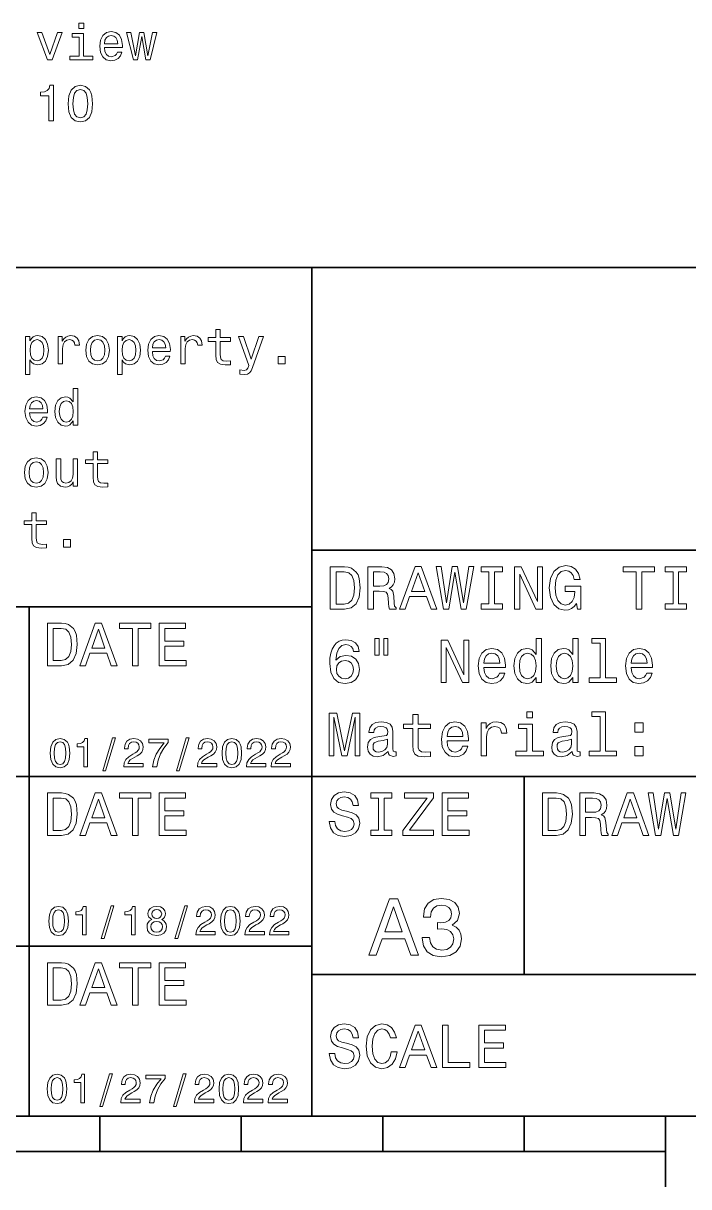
# Model space of a CAD drawing. Extents: x 0 to 420, y 0 to 297.
# Drawn here: x 264.6 to 311.6, y 5 to 87.3 of the extents above; entities that cross this region are included whole.
import ezdxf

# ---------------------------------------------------------------- set-up
doc = ezdxf.new("R2010")
doc.units = 0

msp = doc.modelspace()

# ---------------------------------------------------------------- linework, layer by layer
at = {"color": 7, "lineweight": 35}
for p, q in [((220, 70), (410, 70)), ((285, 10), (285, 70)), ((285, 50), (410, 50)), ((220, 46), (285, 46)), ((265, 10), (265, 46)), ((220, 34), (410, 34)), ((220, 22), (285, 22)), ((285, 20), (410, 20)), ((10, 10), (410, 10)), ((220, 10), (410, 10)), ((110, 7.5), (310, 7.5))]:
    msp.add_line(p, q, dxfattribs=at)
at = {"color": 7, "lineweight": 35, "ltscale": 0.35}
msp.add_line((300, 20), (300, 34), dxfattribs=at)
at = {"color": 7, "lineweight": 35, "ltscale": 0.0625}
for p, q in [((270, 10), (270, 7.5)), ((280, 10), (280, 7.5)), ((290, 10), (290, 7.5)), ((300, 10), (300, 7.5))]:
    msp.add_line(p, q, dxfattribs=at)
at = {"color": 7, "lineweight": 35, "ltscale": 0.125}
msp.add_line((310, 10), (310, 5), dxfattribs=at)
at = {"color": 7, "lineweight": 13}
for points in [[(268.861, 87.257), (268.526, 87.257), (268.526, 86.897), (268.861, 86.897)], [(266.293, 84.671), (266.628, 84.671), (267.334, 86.605), (267.006, 86.605), (266.462, 85.045), (265.907, 86.605), (265.576, 86.605)], [(268.85, 84.937), (268.85, 86.54), (268.036, 86.54), (268.036, 86.27), (268.533, 86.27), (268.533, 84.937), (267.885, 84.937), (267.885, 84.671), (269.506, 84.671), (269.506, 84.937)], [(270.327, 85.546), (271.595, 85.546), (271.599, 85.694), (271.541, 86.108), (271.383, 86.418), (271.131, 86.605), (270.796, 86.674), (270.468, 86.602), (270.216, 86.4), (270.054, 86.072), (269.996, 85.64), (270.05, 85.197), (270.212, 84.873), (270.461, 84.671), (270.785, 84.602), (271.066, 84.649), (271.296, 84.772), (271.466, 84.966), (271.563, 85.226), (271.25, 85.226), (271.185, 85.081), (271.091, 84.973), (270.824, 84.887), (270.619, 84.927), (270.464, 85.053), (270.363, 85.258), (270.327, 85.535)], [(270.327, 85.813), (270.367, 86.061), (270.464, 86.245), (270.612, 86.357), (270.806, 86.396), (270.997, 86.357), (271.145, 86.245), (271.235, 86.061), (271.268, 85.813)], [(272.676, 84.671), (272.964, 86.313), (273.252, 84.671), (273.555, 84.671), (274.031, 86.605), (273.724, 86.605), (273.404, 84.963), (273.119, 86.605), (272.806, 86.605), (272.521, 84.963), (272.201, 86.605), (271.898, 86.605), (272.373, 84.671)], [(266.394, 80.352), (266.721, 80.352), (266.721, 82.87), (266.476, 82.87), (266.412, 82.65), (266.282, 82.502), (266.084, 82.416), (265.81, 82.387), (265.81, 82.131), (266.394, 82.131)], [(267.759, 81.573), (267.813, 81.007), (267.982, 80.604), (268.252, 80.359), (268.627, 80.28), (268.998, 80.359), (269.268, 80.604), (269.434, 81.007), (269.492, 81.573), (269.434, 82.135), (269.366, 82.358), (269.268, 82.542), (268.998, 82.787), (268.627, 82.87), (268.252, 82.787), (267.982, 82.538), (267.813, 82.135)], [(268.105, 81.573), (268.134, 82.009), (268.224, 82.322), (268.386, 82.506), (268.627, 82.571), (268.865, 82.506), (269.027, 82.322), (269.117, 82.009), (269.146, 81.573), (269.117, 81.133), (269.027, 80.82), (268.865, 80.636), (268.627, 80.575), (268.386, 80.636), (268.224, 80.82), (268.134, 81.133)], [(265.065, 64.805), (265.065, 65.104), (264.748, 65.104), (264.748, 62.42), (265.065, 62.42), (265.065, 63.465), (265.177, 63.295), (265.303, 63.184), (265.62, 63.101), (265.922, 63.169), (266.16, 63.375), (266.315, 63.699), (266.372, 64.138), (266.315, 64.574), (266.16, 64.898), (265.922, 65.1), (265.62, 65.172), (265.447, 65.151), (265.299, 65.082), (265.173, 64.967)], [(267.053, 63.169), (267.37, 63.169), (267.37, 64.275), (267.403, 64.542), (267.5, 64.733), (267.659, 64.848), (267.871, 64.888), (268.03, 64.862), (268.148, 64.79), (268.22, 64.668), (268.246, 64.502), (268.566, 64.502), (268.523, 64.794), (268.404, 65.003), (268.206, 65.129), (267.936, 65.172), (267.752, 65.143), (267.594, 65.071), (267.453, 64.949), (267.341, 64.783), (267.341, 65.104), (267.053, 65.104)], [(269.009, 64.135), (269.067, 63.695), (269.233, 63.371), (269.496, 63.169), (269.849, 63.101), (270.198, 63.169), (270.461, 63.367), (270.627, 63.692), (270.688, 64.135), (270.627, 64.574), (270.461, 64.902), (270.198, 65.1), (269.849, 65.172), (269.496, 65.1), (269.233, 64.898), (269.067, 64.574)], [(271.571, 64.805), (271.571, 65.104), (271.254, 65.104), (271.254, 62.42), (271.571, 62.42), (271.571, 63.465), (271.682, 63.295), (271.808, 63.184), (272.125, 63.101), (272.428, 63.169), (272.666, 63.375), (272.821, 63.699), (272.878, 64.138), (272.821, 64.574), (272.666, 64.898), (272.428, 65.1), (272.125, 65.172), (271.952, 65.151), (271.805, 65.082), (271.679, 64.967)], [(273.718, 64.045), (274.986, 64.045), (274.989, 64.192), (274.932, 64.607), (274.773, 64.916), (274.521, 65.104), (274.186, 65.172), (273.858, 65.1), (273.606, 64.898), (273.444, 64.571), (273.386, 64.138), (273.44, 63.695), (273.602, 63.371), (273.851, 63.169), (274.175, 63.101), (274.456, 63.148), (274.687, 63.27), (274.856, 63.465), (274.953, 63.724), (274.64, 63.724), (274.575, 63.58), (274.481, 63.472), (274.215, 63.385), (274.009, 63.425), (273.854, 63.551), (273.754, 63.756), (273.718, 64.034)], [(275.728, 63.169), (276.045, 63.169), (276.045, 64.275), (276.077, 64.542), (276.174, 64.733), (276.333, 64.848), (276.545, 64.888), (276.704, 64.862), (276.823, 64.79), (276.895, 64.668), (276.92, 64.502), (277.241, 64.502), (277.197, 64.794), (277.079, 65.003), (276.88, 65.129), (276.61, 65.172), (276.427, 65.143), (276.268, 65.071), (276.128, 64.949), (276.016, 64.783), (276.016, 65.104), (275.728, 65.104)], [(278.202, 64.769), (278.202, 63.8), (278.224, 63.486), (278.325, 63.27), (278.527, 63.144), (278.869, 63.101), (279.244, 63.119), (279.244, 63.393), (278.97, 63.371), (278.721, 63.4), (278.588, 63.49), (278.53, 63.641), (278.519, 63.854), (278.519, 64.769), (279.244, 64.769), (279.244, 65.039), (278.519, 65.039), (278.519, 65.604), (278.202, 65.604), (278.202, 65.039), (277.655, 65.039), (277.655, 64.769)], [(281.246, 65.104), (280.692, 63.512), (280.148, 65.104), (279.802, 65.104), (280.537, 63.061), (280.472, 62.881), (280.371, 62.759), (280.202, 62.719), (279.91, 62.755), (279.91, 62.449), (280.216, 62.42), (280.436, 62.449), (280.591, 62.539), (280.702, 62.694), (280.8, 62.921), (281.585, 65.104)], [(265.566, 63.385), (265.353, 63.432), (265.198, 63.576), (265.101, 63.811), (265.068, 64.138), (265.101, 64.463), (265.198, 64.697), (265.353, 64.837), (265.566, 64.888), (265.76, 64.837), (265.915, 64.693), (266.012, 64.459), (266.048, 64.138), (266.012, 63.814), (265.915, 63.576), (265.76, 63.432)], [(269.334, 64.138), (269.366, 64.463), (269.467, 64.697), (269.629, 64.841), (269.849, 64.891), (270.065, 64.841), (270.227, 64.7), (270.328, 64.463), (270.364, 64.138), (270.328, 63.811), (270.227, 63.573), (270.065, 63.429), (269.849, 63.382), (269.629, 63.429), (269.467, 63.573), (269.366, 63.811)], [(272.071, 63.385), (271.859, 63.432), (271.704, 63.576), (271.607, 63.811), (271.574, 64.138), (271.607, 64.463), (271.704, 64.697), (271.859, 64.837), (272.071, 64.888), (272.266, 64.837), (272.421, 64.693), (272.518, 64.459), (272.554, 64.138), (272.518, 63.814), (272.421, 63.576), (272.266, 63.432)], [(273.718, 64.311), (273.757, 64.56), (273.854, 64.744), (274.002, 64.855), (274.197, 64.895), (274.388, 64.855), (274.535, 64.744), (274.625, 64.56), (274.658, 64.311)], [(282.612, 63.169), (283.109, 63.169), (283.109, 63.706), (282.612, 63.706)], [(268.123, 59.149), (268.123, 58.85), (268.44, 58.85), (268.44, 61.437), (268.127, 61.437), (268.127, 60.489), (267.885, 60.763), (267.738, 60.828), (267.568, 60.853), (267.262, 60.781), (267.025, 60.579), (266.87, 60.255), (266.816, 59.819), (266.87, 59.383), (267.025, 59.055), (267.262, 58.85), (267.568, 58.782), (267.738, 58.807), (267.889, 58.872)], [(265.043, 59.726), (266.311, 59.726), (266.315, 59.873), (266.257, 60.287), (266.099, 60.597), (265.847, 60.785), (265.512, 60.853), (265.184, 60.781), (264.932, 60.579), (264.769, 60.251), (264.712, 59.819), (264.766, 59.376), (264.928, 59.052), (265.177, 58.85), (265.501, 58.782), (265.782, 58.829), (266.012, 58.951), (266.182, 59.146), (266.279, 59.405), (265.965, 59.405), (265.901, 59.261), (265.807, 59.153), (265.54, 59.066), (265.335, 59.106), (265.18, 59.232), (265.079, 59.437), (265.043, 59.715)], [(265.043, 59.992), (265.083, 60.241), (265.18, 60.424), (265.328, 60.536), (265.522, 60.576), (265.713, 60.536), (265.861, 60.424), (265.951, 60.241), (265.983, 59.992)], [(267.622, 60.568), (267.831, 60.518), (267.99, 60.378), (268.084, 60.143), (268.12, 59.819), (268.084, 59.491), (267.99, 59.257), (267.831, 59.113), (267.622, 59.066), (267.424, 59.113), (267.273, 59.257), (267.172, 59.495), (267.14, 59.819), (267.172, 60.14), (267.273, 60.374), (267.424, 60.518)], [(269.528, 56.13), (269.528, 55.161), (269.55, 54.848), (269.651, 54.632), (269.852, 54.506), (270.195, 54.463), (270.569, 54.481), (270.569, 54.754), (270.295, 54.733), (270.047, 54.762), (269.914, 54.852), (269.856, 55.003), (269.845, 55.215), (269.845, 56.13), (270.569, 56.13), (270.569, 56.401), (269.845, 56.401), (269.845, 56.966), (269.528, 56.966), (269.528, 56.401), (268.981, 56.401), (268.981, 56.13)], [(264.672, 55.496), (264.73, 55.057), (264.896, 54.733), (265.159, 54.531), (265.512, 54.463), (265.861, 54.531), (266.124, 54.729), (266.29, 55.053), (266.351, 55.496), (266.29, 55.936), (266.124, 56.264), (265.861, 56.462), (265.512, 56.534), (265.159, 56.462), (264.896, 56.26), (264.73, 55.936)], [(264.996, 55.5), (265.029, 55.824), (265.13, 56.058), (265.292, 56.202), (265.512, 56.253), (265.728, 56.202), (265.89, 56.062), (265.991, 55.824), (266.027, 55.5), (265.991, 55.172), (265.89, 54.934), (265.728, 54.79), (265.512, 54.744), (265.292, 54.79), (265.13, 54.934), (265.029, 55.172)], [(268.426, 56.465), (268.109, 56.465), (268.109, 55.349), (268.073, 55.089), (267.968, 54.902), (267.806, 54.787), (267.594, 54.751), (267.424, 54.78), (267.316, 54.866), (267.255, 55.014), (267.241, 55.223), (267.241, 56.465), (266.924, 56.465), (266.924, 55.194), (266.934, 54.938), (267.003, 54.726), (267.212, 54.531), (267.547, 54.463), (267.727, 54.488), (267.882, 54.553), (268.015, 54.664), (268.123, 54.826), (268.123, 54.531), (268.426, 54.531)], [(265.191, 51.811), (265.191, 50.842), (265.213, 50.529), (265.313, 50.313), (265.515, 50.187), (265.857, 50.143), (266.232, 50.161), (266.232, 50.435), (265.958, 50.414), (265.71, 50.442), (265.576, 50.532), (265.519, 50.684), (265.508, 50.896), (265.508, 51.811), (266.232, 51.811), (266.232, 52.081), (265.508, 52.081), (265.508, 52.647), (265.191, 52.647), (265.191, 52.081), (264.643, 52.081), (264.643, 51.811)], [(267.432, 50.212), (267.929, 50.212), (267.929, 50.749), (267.432, 50.749)], [(287.297, 48.837), (286.298, 48.837), (286.298, 45.837), (287.297, 45.837), (287.768, 45.932), (288.118, 46.222), (288.334, 46.693), (288.412, 47.337), (288.343, 47.994), (288.256, 48.254), (288.135, 48.461), (287.785, 48.742), (287.556, 48.811)], [(288.939, 45.837), (289.341, 45.837), (289.341, 47.104), (289.752, 47.104), (290.055, 47.091), (290.245, 47.03), (290.349, 46.888), (290.392, 46.633), (290.414, 46.244), (290.439, 45.988), (290.491, 45.837), (290.945, 45.837), (290.945, 45.919), (290.846, 46.04), (290.811, 46.265), (290.781, 46.749), (290.707, 47.108), (290.608, 47.22), (290.452, 47.303), (290.625, 47.411), (290.746, 47.562), (290.824, 47.752), (290.85, 47.981), (290.79, 48.344), (290.617, 48.617), (290.331, 48.781), (289.942, 48.837), (288.939, 48.837)], [(291.192, 45.837), (291.589, 45.837), (291.905, 46.719), (293.102, 46.719), (293.418, 45.837), (293.824, 45.837), (292.726, 48.841), (292.285, 48.841)], [(294.291, 45.837), (294.671, 45.837), (295.104, 48.439), (295.549, 45.837), (295.912, 45.837), (296.439, 48.841), (296.094, 48.841), (295.722, 46.287), (295.294, 48.841), (294.918, 48.841), (294.499, 46.287), (294.127, 48.841), (293.772, 48.841)], [(297.512, 46.2), (296.958, 46.2), (296.958, 45.837), (298.463, 45.837), (298.463, 46.2), (297.909, 46.2), (297.909, 48.474), (298.463, 48.474), (298.463, 48.837), (296.958, 48.837), (296.958, 48.474), (297.512, 48.474)], [(299.327, 45.837), (299.686, 45.837), (299.686, 48.297), (300.836, 45.837), (301.298, 45.837), (301.298, 48.837), (300.935, 48.837), (300.935, 46.378), (299.798, 48.837), (299.327, 48.837)], [(303.706, 46.239), (303.78, 45.837), (303.996, 45.837), (303.996, 47.458), (302.902, 47.458), (302.902, 47.091), (303.576, 47.091), (303.576, 47.065), (303.525, 46.667), (303.386, 46.373), (303.174, 46.187), (302.911, 46.127), (302.617, 46.205), (302.388, 46.438), (302.241, 46.823), (302.189, 47.35), (302.236, 47.873), (302.383, 48.258), (302.617, 48.491), (302.932, 48.573), (303.148, 48.53), (303.326, 48.409), (303.455, 48.206), (303.529, 47.934), (303.957, 47.934), (303.844, 48.349), (303.633, 48.66), (303.334, 48.85), (302.958, 48.919), (302.465, 48.811), (302.094, 48.496), (301.856, 47.999), (301.774, 47.337), (301.856, 46.671), (302.094, 46.174), (302.444, 45.859), (302.885, 45.755), (303.131, 45.79), (303.352, 45.876), (303.542, 46.027)], [(307.921, 45.837), (308.318, 45.837), (308.318, 48.474), (309.226, 48.474), (309.226, 48.837), (307.009, 48.837), (307.009, 48.474), (307.921, 48.474)], [(310.523, 46.2), (309.97, 46.2), (309.97, 45.837), (311.474, 45.837), (311.474, 46.2), (310.921, 46.2), (310.921, 48.474), (311.474, 48.474), (311.474, 48.837), (309.97, 48.837), (309.97, 48.474), (310.523, 48.474)], [(287.267, 48.478), (287.595, 48.414), (287.82, 48.215), (287.954, 47.86), (287.997, 47.337), (287.95, 46.831), (287.816, 46.477), (287.586, 46.265), (287.267, 46.196), (286.7, 46.196), (286.7, 48.478)], [(289.83, 48.47), (290.094, 48.444), (290.28, 48.362), (290.396, 48.21), (290.435, 47.973), (290.392, 47.722), (290.275, 47.571), (290.076, 47.493), (289.804, 47.471), (289.341, 47.471), (289.341, 48.47)], [(292.043, 47.086), (292.506, 48.409), (292.968, 47.086)], [(267.297, 44.837), (266.298, 44.837), (266.298, 41.837), (267.297, 41.837), (267.768, 41.932), (268.118, 42.222), (268.334, 42.693), (268.412, 43.337), (268.343, 43.994), (268.256, 44.254), (268.135, 44.461), (267.785, 44.742), (267.556, 44.811)], [(267.267, 44.478), (267.595, 44.414), (267.82, 44.215), (267.954, 43.86), (267.997, 43.337), (267.95, 42.831), (267.816, 42.477), (267.586, 42.265), (267.267, 42.196), (266.7, 42.196), (266.7, 44.478)], [(268.589, 41.837), (268.987, 41.837), (269.303, 42.719), (270.5, 42.719), (270.816, 41.837), (271.222, 41.837), (270.124, 44.841), (269.683, 44.841)], [(272.307, 41.837), (272.705, 41.837), (272.705, 44.474), (273.612, 44.474), (273.612, 44.837), (271.395, 44.837), (271.395, 44.474), (272.307, 44.474)], [(274.2, 41.837), (276.102, 41.837), (276.102, 42.2), (274.598, 42.2), (274.598, 43.216), (275.938, 43.216), (275.938, 43.575), (274.598, 43.575), (274.598, 44.474), (276.068, 44.474), (276.068, 44.837), (274.2, 44.837)], [(269.441, 43.086), (269.903, 44.409), (270.366, 43.086)], [(288.339, 42.846), (288.256, 43.196), (288.066, 43.455), (287.772, 43.62), (287.392, 43.676), (287.137, 43.646), (286.916, 43.563), (286.722, 43.429), (286.558, 43.239), (286.428, 43.001), (286.333, 42.712), (286.272, 42.37), (286.255, 41.986), (286.324, 41.372), (286.536, 40.927), (286.878, 40.658), (287.344, 40.568), (287.764, 40.646), (288.084, 40.849), (288.291, 41.169), (288.365, 41.575), (288.291, 41.986), (288.092, 42.301), (287.785, 42.5), (287.405, 42.569), (286.994, 42.483), (286.687, 42.236), (286.752, 42.712), (286.891, 43.053), (287.102, 43.256), (287.396, 43.326), (287.612, 43.291), (287.777, 43.2), (287.885, 43.049), (287.941, 42.846)], [(289.445, 43.762), (289.445, 42.586), (289.739, 42.586), (289.739, 43.762)], [(290.072, 43.762), (290.072, 42.586), (290.362, 42.586), (290.362, 43.762)], [(294.122, 40.654), (294.481, 40.654), (294.481, 43.114), (295.631, 40.654), (296.094, 40.654), (296.094, 43.654), (295.731, 43.654), (295.731, 41.195), (294.594, 43.654), (294.122, 43.654)], [(300.844, 41.013), (300.844, 40.654), (301.225, 40.654), (301.225, 43.758), (300.849, 43.758), (300.849, 42.621), (300.559, 42.95), (300.382, 43.027), (300.179, 43.058), (299.811, 42.971), (299.526, 42.729), (299.34, 42.34), (299.275, 41.817), (299.34, 41.294), (299.526, 40.901), (299.811, 40.654), (300.179, 40.572), (300.382, 40.602), (300.563, 40.68)], [(303.447, 41.013), (303.447, 40.654), (303.827, 40.654), (303.827, 43.758), (303.451, 43.758), (303.451, 42.621), (303.161, 42.95), (302.984, 43.027), (302.781, 43.058), (302.414, 42.971), (302.128, 42.729), (301.942, 42.34), (301.878, 41.817), (301.942, 41.294), (302.128, 40.901), (302.414, 40.654), (302.781, 40.572), (302.984, 40.602), (303.166, 40.68)], [(305.379, 43.438), (305.379, 40.974), (304.597, 40.974), (304.597, 40.654), (306.537, 40.654), (306.537, 40.974), (305.759, 40.974), (305.759, 43.758), (304.782, 43.758), (304.782, 43.438)], [(297.148, 41.705), (298.67, 41.705), (298.674, 41.882), (298.605, 42.379), (298.415, 42.751), (298.112, 42.976), (297.71, 43.058), (297.317, 42.971), (297.014, 42.729), (296.82, 42.336), (296.751, 41.817), (296.816, 41.285), (297.01, 40.896), (297.308, 40.654), (297.697, 40.572), (298.035, 40.628), (298.311, 40.775), (298.514, 41.009), (298.631, 41.32), (298.255, 41.32), (298.177, 41.147), (298.065, 41.017), (297.745, 40.914), (297.499, 40.961), (297.313, 41.112), (297.192, 41.359), (297.148, 41.692)], [(307.558, 41.705), (309.079, 41.705), (309.084, 41.882), (309.014, 42.379), (308.824, 42.751), (308.522, 42.976), (308.12, 43.058), (307.726, 42.971), (307.424, 42.729), (307.229, 42.336), (307.16, 41.817), (307.225, 41.285), (307.419, 40.896), (307.718, 40.654), (308.107, 40.572), (308.444, 40.628), (308.72, 40.775), (308.924, 41.009), (309.04, 41.32), (308.664, 41.32), (308.586, 41.147), (308.474, 41.017), (308.154, 40.914), (307.908, 40.961), (307.722, 41.112), (307.601, 41.359), (307.558, 41.692)], [(287.945, 41.571), (287.898, 41.298), (287.777, 41.091), (287.582, 40.952), (287.34, 40.909), (287.085, 40.952), (286.891, 41.086), (286.765, 41.294), (286.726, 41.566), (286.769, 41.834), (286.891, 42.037), (287.089, 42.167), (287.357, 42.215), (287.591, 42.167), (287.777, 42.042), (287.898, 41.839)], [(297.148, 42.024), (297.196, 42.323), (297.313, 42.543), (297.49, 42.677), (297.723, 42.725), (297.952, 42.677), (298.13, 42.543), (298.238, 42.323), (298.277, 42.024)], [(300.244, 42.716), (300.494, 42.656), (300.684, 42.487), (300.797, 42.206), (300.84, 41.817), (300.797, 41.424), (300.684, 41.143), (300.494, 40.97), (300.244, 40.914), (300.006, 40.97), (299.824, 41.143), (299.703, 41.428), (299.664, 41.817), (299.703, 42.202), (299.824, 42.483), (300.006, 42.656)], [(302.846, 42.716), (303.097, 42.656), (303.287, 42.487), (303.399, 42.206), (303.442, 41.817), (303.399, 41.424), (303.287, 41.143), (303.097, 40.97), (302.846, 40.914), (302.608, 40.97), (302.427, 41.143), (302.305, 41.428), (302.267, 41.817), (302.305, 42.202), (302.427, 42.483), (302.608, 42.656)], [(307.558, 42.024), (307.605, 42.323), (307.722, 42.543), (307.899, 42.677), (308.133, 42.725), (308.362, 42.677), (308.539, 42.543), (308.647, 42.323), (308.686, 42.024)], [(286.22, 35.471), (286.553, 35.471), (286.553, 38.195), (287.115, 35.471), (287.487, 35.471), (288.045, 38.195), (288.045, 35.471), (288.382, 35.471), (288.382, 38.471), (287.854, 38.471), (287.301, 35.826), (286.752, 38.471), (286.22, 38.471)], [(290.388, 35.774), (290.388, 35.761), (290.409, 35.614), (290.474, 35.51), (290.746, 35.428), (290.958, 35.463), (290.958, 35.756), (290.867, 35.744), (290.746, 35.8), (290.725, 35.973), (290.725, 37.174), (290.673, 37.481), (290.522, 37.697), (290.258, 37.827), (289.886, 37.875), (289.523, 37.823), (289.255, 37.676), (289.086, 37.447), (289.03, 37.144), (289.03, 37.118), (289.372, 37.118), (289.402, 37.3), (289.497, 37.429), (289.653, 37.507), (289.873, 37.537), (290.085, 37.516), (290.236, 37.451), (290.327, 37.339), (290.357, 37.183), (290.34, 37.001), (290.271, 36.911), (290.098, 36.867), (289.774, 36.833), (289.402, 36.755), (289.138, 36.617), (288.983, 36.401), (288.935, 36.081), (288.978, 35.795), (289.112, 35.584), (289.329, 35.45), (289.627, 35.402), (290.029, 35.493)], [(292.121, 37.39), (292.121, 36.228), (292.147, 35.852), (292.268, 35.592), (292.51, 35.441), (292.921, 35.389), (293.37, 35.411), (293.37, 35.739), (293.042, 35.713), (292.744, 35.748), (292.584, 35.856), (292.514, 36.037), (292.501, 36.293), (292.501, 37.39), (293.37, 37.39), (293.37, 37.715), (292.501, 37.715), (292.501, 38.393), (292.121, 38.393), (292.121, 37.715), (291.464, 37.715), (291.464, 37.39)], [(294.546, 36.522), (296.068, 36.522), (296.072, 36.699), (296.003, 37.196), (295.813, 37.568), (295.51, 37.793), (295.108, 37.875), (294.715, 37.788), (294.412, 37.546), (294.218, 37.153), (294.148, 36.634), (294.213, 36.102), (294.408, 35.713), (294.706, 35.471), (295.095, 35.389), (295.432, 35.445), (295.709, 35.592), (295.912, 35.826), (296.029, 36.137), (295.653, 36.137), (295.575, 35.964), (295.463, 35.834), (295.143, 35.731), (294.896, 35.778), (294.71, 35.929), (294.589, 36.176), (294.546, 36.509)], [(296.958, 35.471), (297.339, 35.471), (297.339, 36.798), (297.378, 37.118), (297.494, 37.347), (297.684, 37.486), (297.939, 37.533), (298.13, 37.503), (298.272, 37.416), (298.359, 37.269), (298.389, 37.071), (298.774, 37.071), (298.722, 37.421), (298.579, 37.671), (298.341, 37.823), (298.017, 37.875), (297.797, 37.84), (297.607, 37.754), (297.438, 37.607), (297.304, 37.408), (297.304, 37.793), (296.958, 37.793)], [(300.594, 38.575), (300.192, 38.575), (300.192, 38.143), (300.594, 38.143)], [(303.399, 35.774), (303.399, 35.761), (303.421, 35.614), (303.486, 35.51), (303.758, 35.428), (303.97, 35.463), (303.97, 35.756), (303.879, 35.744), (303.758, 35.8), (303.736, 35.973), (303.736, 37.174), (303.684, 37.481), (303.533, 37.697), (303.269, 37.827), (302.898, 37.875), (302.535, 37.823), (302.267, 37.676), (302.098, 37.447), (302.042, 37.144), (302.042, 37.118), (302.383, 37.118), (302.414, 37.3), (302.509, 37.429), (302.664, 37.507), (302.885, 37.537), (303.097, 37.516), (303.248, 37.451), (303.339, 37.339), (303.369, 37.183), (303.352, 37.001), (303.282, 36.911), (303.109, 36.867), (302.785, 36.833), (302.414, 36.755), (302.15, 36.617), (301.994, 36.401), (301.947, 36.081), (301.99, 35.795), (302.124, 35.584), (302.34, 35.45), (302.638, 35.402), (303.04, 35.493)], [(305.379, 38.255), (305.379, 35.791), (304.597, 35.791), (304.597, 35.471), (306.537, 35.471), (306.537, 35.791), (305.759, 35.791), (305.759, 38.575), (304.782, 38.575), (304.782, 38.255)], [(294.546, 36.841), (294.594, 37.14), (294.71, 37.36), (294.888, 37.494), (295.121, 37.542), (295.35, 37.494), (295.527, 37.36), (295.635, 37.14), (295.674, 36.841)], [(300.581, 35.791), (300.581, 37.715), (299.604, 37.715), (299.604, 37.39), (300.2, 37.39), (300.2, 35.791), (299.422, 35.791), (299.422, 35.471), (301.367, 35.471), (301.367, 35.791)], [(307.821, 37.148), (308.418, 37.148), (308.418, 37.793), (307.821, 37.793)], [(266.499, 35.657), (266.542, 35.205), (266.677, 34.882), (266.893, 34.686), (267.193, 34.622), (267.49, 34.686), (267.706, 34.882), (267.839, 35.205), (267.885, 35.657), (267.839, 36.107), (267.784, 36.285), (267.706, 36.432), (267.49, 36.628), (267.193, 36.695), (266.893, 36.628), (266.677, 36.429), (266.542, 36.107)], [(266.775, 35.657), (266.798, 36.006), (266.87, 36.256), (267, 36.403), (267.193, 36.455), (267.383, 36.403), (267.513, 36.256), (267.585, 36.006), (267.608, 35.657), (267.585, 35.305), (267.513, 35.055), (267.383, 34.908), (267.193, 34.859), (267, 34.908), (266.87, 35.055), (266.798, 35.305)], [(268.876, 34.68), (269.138, 34.68), (269.138, 36.695), (268.942, 36.695), (268.891, 36.519), (268.787, 36.401), (268.628, 36.331), (268.409, 36.308), (268.409, 36.104), (268.876, 36.104)], [(270.213, 34.412), (270.412, 34.412), (271.11, 36.735), (270.908, 36.735)], [(271.695, 34.68), (273.069, 34.68), (273.069, 34.928), (271.983, 34.928), (272.043, 35.063), (272.147, 35.176), (272.467, 35.38), (272.637, 35.467), (272.827, 35.591), (272.963, 35.735), (273.04, 35.905), (273.069, 36.098), (273.02, 36.34), (272.885, 36.53), (272.677, 36.651), (272.409, 36.695), (272.133, 36.646), (271.922, 36.51), (271.787, 36.294), (271.741, 36.009), (271.741, 35.968), (272.003, 35.968), (272.003, 35.991), (272.029, 36.187), (272.107, 36.331), (272.231, 36.424), (272.395, 36.455), (272.562, 36.427), (272.686, 36.354), (272.767, 36.242), (272.795, 36.101), (272.775, 35.968), (272.72, 35.856), (272.628, 35.758), (272.501, 35.671), (272.331, 35.579), (272.049, 35.401), (271.85, 35.21), (271.732, 34.98), (271.695, 34.689)], [(273.732, 34.68), (274.023, 34.68), (274.118, 35.156), (274.285, 35.599), (274.522, 36.012), (274.83, 36.398), (274.83, 36.637), (273.458, 36.637), (273.458, 36.375), (274.553, 36.375), (274.236, 35.986), (273.997, 35.579), (273.83, 35.147)], [(275.418, 34.412), (275.617, 34.412), (276.314, 36.735), (276.112, 36.735)], [(276.899, 34.68), (278.274, 34.68), (278.274, 34.928), (277.187, 34.928), (277.248, 35.063), (277.352, 35.176), (277.671, 35.38), (277.841, 35.467), (278.032, 35.591), (278.167, 35.735), (278.245, 35.905), (278.274, 36.098), (278.225, 36.34), (278.089, 36.53), (277.882, 36.651), (277.614, 36.695), (277.337, 36.646), (277.127, 36.51), (276.991, 36.294), (276.945, 36.009), (276.945, 35.968), (277.207, 35.968), (277.207, 35.991), (277.233, 36.187), (277.311, 36.331), (277.435, 36.424), (277.599, 36.455), (277.767, 36.427), (277.891, 36.354), (277.971, 36.242), (278, 36.101), (277.98, 35.968), (277.925, 35.856), (277.833, 35.758), (277.706, 35.671), (277.536, 35.579), (277.254, 35.401), (277.055, 35.21), (276.937, 34.98), (276.899, 34.689)], [(278.643, 35.657), (278.686, 35.205), (278.821, 34.882), (279.037, 34.686), (279.337, 34.622), (279.634, 34.686), (279.85, 34.882), (279.983, 35.205), (280.029, 35.657), (279.983, 36.107), (279.928, 36.285), (279.85, 36.432), (279.634, 36.628), (279.337, 36.695), (279.037, 36.628), (278.821, 36.429), (278.686, 36.107)], [(278.919, 35.657), (278.942, 36.006), (279.014, 36.256), (279.144, 36.403), (279.337, 36.455), (279.527, 36.403), (279.657, 36.256), (279.729, 36.006), (279.752, 35.657), (279.729, 35.305), (279.657, 35.055), (279.527, 34.908), (279.337, 34.859), (279.144, 34.908), (279.014, 35.055), (278.942, 35.305)], [(280.369, 34.68), (281.744, 34.68), (281.744, 34.928), (280.657, 34.928), (280.718, 35.063), (280.821, 35.176), (281.141, 35.38), (281.311, 35.467), (281.501, 35.591), (281.637, 35.735), (281.715, 35.905), (281.744, 36.098), (281.695, 36.34), (281.559, 36.53), (281.352, 36.651), (281.084, 36.695), (280.807, 36.646), (280.597, 36.51), (280.461, 36.294), (280.415, 36.009), (280.415, 35.968), (280.677, 35.968), (280.677, 35.991), (280.703, 36.187), (280.781, 36.331), (280.905, 36.424), (281.069, 36.455), (281.236, 36.427), (281.36, 36.354), (281.441, 36.242), (281.47, 36.101), (281.45, 35.968), (281.395, 35.856), (281.303, 35.758), (281.176, 35.671), (281.006, 35.579), (280.723, 35.401), (280.525, 35.21), (280.406, 34.98), (280.369, 34.689)], [(282.104, 34.68), (283.478, 34.68), (283.478, 34.928), (282.392, 34.928), (282.452, 35.063), (282.556, 35.176), (282.876, 35.38), (283.046, 35.467), (283.236, 35.591), (283.372, 35.735), (283.45, 35.905), (283.478, 36.098), (283.429, 36.34), (283.294, 36.53), (283.086, 36.651), (282.818, 36.695), (282.542, 36.646), (282.331, 36.51), (282.196, 36.294), (282.15, 36.009), (282.15, 35.968), (282.412, 35.968), (282.412, 35.991), (282.438, 36.187), (282.516, 36.331), (282.64, 36.424), (282.804, 36.455), (282.971, 36.427), (283.095, 36.354), (283.176, 36.242), (283.205, 36.101), (283.184, 35.968), (283.13, 35.856), (283.037, 35.758), (282.911, 35.671), (282.741, 35.579), (282.458, 35.401), (282.259, 35.21), (282.141, 34.98), (282.104, 34.689)], [(290.344, 36.284), (290.293, 36.059), (290.154, 35.886), (289.947, 35.774), (289.692, 35.735), (289.527, 35.756), (289.411, 35.826), (289.337, 35.947), (289.316, 36.115), (289.333, 36.267), (289.402, 36.375), (289.679, 36.496), (290.029, 36.548), (290.344, 36.651)], [(303.356, 36.284), (303.304, 36.059), (303.166, 35.886), (302.958, 35.774), (302.703, 35.735), (302.539, 35.756), (302.422, 35.826), (302.349, 35.947), (302.327, 36.115), (302.344, 36.267), (302.414, 36.375), (302.69, 36.496), (303.04, 36.548), (303.356, 36.651)], [(307.821, 35.471), (308.418, 35.471), (308.418, 36.115), (307.821, 36.115)], [(286.618, 30.827), (286.225, 30.827), (286.311, 30.369), (286.527, 30.032), (286.86, 29.829), (287.31, 29.755), (287.755, 29.824), (288.088, 30.014), (288.3, 30.313), (288.378, 30.706), (288.313, 31.061), (288.131, 31.29), (287.837, 31.441), (287.444, 31.553), (287.107, 31.635), (286.886, 31.731), (286.761, 31.869), (286.722, 32.085), (286.761, 32.28), (286.873, 32.427), (287.046, 32.526), (287.284, 32.561), (287.526, 32.517), (287.716, 32.401), (287.841, 32.206), (287.902, 31.942), (288.295, 31.942), (288.295, 31.951), (288.226, 32.357), (288.023, 32.66), (287.703, 32.85), (287.271, 32.915), (286.882, 32.85), (286.579, 32.669), (286.385, 32.388), (286.316, 32.024), (286.372, 31.7), (286.536, 31.48), (286.795, 31.333), (287.15, 31.22), (287.5, 31.121), (287.764, 31.026), (287.924, 30.888), (287.98, 30.663), (287.928, 30.434), (287.794, 30.261), (287.591, 30.153), (287.327, 30.118), (287.033, 30.166), (286.808, 30.304), (286.666, 30.529)], [(267.297, 32.837), (266.298, 32.837), (266.298, 29.837), (267.297, 29.837), (267.768, 29.932), (268.118, 30.222), (268.334, 30.693), (268.412, 31.337), (268.343, 31.994), (268.256, 32.254), (268.135, 32.461), (267.785, 32.742), (267.556, 32.811)], [(267.267, 32.478), (267.595, 32.414), (267.82, 32.215), (267.954, 31.86), (267.997, 31.337), (267.95, 30.831), (267.816, 30.477), (267.586, 30.265), (267.267, 30.196), (266.7, 30.196), (266.7, 32.478)], [(268.589, 29.837), (268.987, 29.837), (269.303, 30.719), (270.5, 30.719), (270.816, 29.837), (271.222, 29.837), (270.124, 32.841), (269.683, 32.841)], [(269.441, 31.086), (269.903, 32.409), (270.366, 31.086)], [(272.307, 29.837), (272.705, 29.837), (272.705, 32.474), (273.612, 32.474), (273.612, 32.837), (271.395, 32.837), (271.395, 32.474), (272.307, 32.474)], [(274.2, 29.837), (276.102, 29.837), (276.102, 30.2), (274.598, 30.2), (274.598, 31.216), (275.938, 31.216), (275.938, 31.575), (274.598, 31.575), (274.598, 32.474), (276.068, 32.474), (276.068, 32.837), (274.2, 32.837)], [(289.705, 30.2), (289.151, 30.2), (289.151, 29.837), (290.656, 29.837), (290.656, 30.2), (290.102, 30.2), (290.102, 32.474), (290.656, 32.474), (290.656, 32.837), (289.151, 32.837), (289.151, 32.474), (289.705, 32.474)], [(291.429, 29.837), (293.582, 29.837), (293.582, 30.2), (291.905, 30.2), (293.582, 32.496), (293.582, 32.837), (291.546, 32.837), (291.546, 32.474), (293.133, 32.474), (291.429, 30.183)], [(294.2, 29.837), (296.102, 29.837), (296.102, 30.2), (294.598, 30.2), (294.598, 31.216), (295.938, 31.216), (295.938, 31.575), (294.598, 31.575), (294.598, 32.474), (296.068, 32.474), (296.068, 32.837), (294.2, 32.837)], [(302.297, 32.837), (301.298, 32.837), (301.298, 29.837), (302.297, 29.837), (302.768, 29.932), (303.118, 30.222), (303.334, 30.693), (303.412, 31.337), (303.343, 31.994), (303.256, 32.254), (303.135, 32.461), (302.785, 32.742), (302.556, 32.811)], [(302.267, 32.478), (302.595, 32.414), (302.82, 32.215), (302.954, 31.86), (302.997, 31.337), (302.95, 30.831), (302.816, 30.477), (302.586, 30.265), (302.267, 30.196), (301.7, 30.196), (301.7, 32.478)], [(303.939, 29.837), (304.341, 29.837), (304.341, 31.104), (304.752, 31.104), (305.055, 31.091), (305.245, 31.03), (305.349, 30.888), (305.392, 30.633), (305.414, 30.244), (305.439, 29.988), (305.491, 29.837), (305.945, 29.837), (305.945, 29.919), (305.846, 30.04), (305.811, 30.265), (305.781, 30.749), (305.707, 31.108), (305.608, 31.22), (305.452, 31.303), (305.625, 31.411), (305.746, 31.562), (305.824, 31.752), (305.85, 31.981), (305.79, 32.344), (305.617, 32.617), (305.331, 32.781), (304.942, 32.837), (303.939, 32.837)], [(304.83, 32.47), (305.094, 32.444), (305.28, 32.362), (305.396, 32.21), (305.435, 31.973), (305.392, 31.722), (305.275, 31.571), (305.076, 31.493), (304.804, 31.471), (304.341, 31.471), (304.341, 32.47)], [(306.192, 29.837), (306.589, 29.837), (306.905, 30.719), (308.102, 30.719), (308.418, 29.837), (308.824, 29.837), (307.726, 32.841), (307.285, 32.841)], [(307.043, 31.086), (307.506, 32.409), (307.968, 31.086)], [(309.291, 29.837), (309.671, 29.837), (310.104, 32.439), (310.549, 29.837), (310.912, 29.837), (311.439, 32.841), (311.094, 32.841), (310.722, 30.287), (310.294, 32.841), (309.918, 32.841), (309.499, 30.287), (309.127, 32.841), (308.772, 32.841)], [(266.392, 23.785), (266.436, 23.333), (266.571, 23.01), (266.787, 22.814), (267.087, 22.751), (267.384, 22.814), (267.6, 23.01), (267.733, 23.333), (267.779, 23.785), (267.733, 24.235), (267.678, 24.414), (267.6, 24.561), (267.384, 24.757), (267.087, 24.823), (266.787, 24.757), (266.571, 24.558), (266.436, 24.235)], [(268.77, 22.809), (269.032, 22.809), (269.032, 24.823), (268.836, 24.823), (268.784, 24.647), (268.681, 24.529), (268.522, 24.46), (268.303, 24.437), (268.303, 24.232), (268.77, 24.232)], [(270.107, 22.541), (270.306, 22.541), (271.003, 24.863), (270.802, 24.863)], [(272.24, 22.809), (272.502, 22.809), (272.502, 24.823), (272.306, 24.823), (272.254, 24.647), (272.15, 24.529), (271.992, 24.46), (271.773, 24.437), (271.773, 24.232), (272.24, 24.232)], [(273.669, 23.886), (273.522, 23.806), (273.421, 23.693), (273.358, 23.552), (273.338, 23.382), (273.384, 23.126), (273.516, 22.927), (273.733, 22.8), (274.026, 22.751), (274.318, 22.8), (274.534, 22.927), (274.666, 23.126), (274.715, 23.382), (274.692, 23.552), (274.632, 23.693), (274.528, 23.806), (274.384, 23.886), (274.499, 23.956), (274.58, 24.051), (274.629, 24.166), (274.646, 24.307), (274.6, 24.512), (274.479, 24.676), (274.283, 24.783), (274.026, 24.823), (273.767, 24.783), (273.571, 24.676), (273.447, 24.512), (273.404, 24.307), (273.418, 24.166), (273.467, 24.051)], [(275.312, 22.541), (275.511, 22.541), (276.208, 24.863), (276.006, 24.863)], [(276.793, 22.809), (278.168, 22.809), (278.168, 23.056), (277.081, 23.056), (277.142, 23.192), (277.246, 23.304), (277.565, 23.509), (277.735, 23.595), (277.926, 23.719), (278.061, 23.863), (278.139, 24.033), (278.168, 24.226), (278.119, 24.468), (277.983, 24.659), (277.776, 24.78), (277.508, 24.823), (277.231, 24.774), (277.021, 24.639), (276.885, 24.422), (276.839, 24.137), (276.839, 24.097), (277.101, 24.097), (277.101, 24.12), (277.127, 24.316), (277.205, 24.46), (277.329, 24.552), (277.493, 24.584), (277.66, 24.555), (277.784, 24.483), (277.865, 24.371), (277.894, 24.229), (277.874, 24.097), (277.819, 23.984), (277.727, 23.886), (277.6, 23.8), (277.43, 23.708), (277.148, 23.529), (276.949, 23.339), (276.831, 23.108), (276.793, 22.817)], [(278.537, 23.785), (278.58, 23.333), (278.715, 23.01), (278.931, 22.814), (279.231, 22.751), (279.528, 22.814), (279.744, 23.01), (279.877, 23.333), (279.923, 23.785), (279.877, 24.235), (279.822, 24.414), (279.744, 24.561), (279.528, 24.757), (279.231, 24.823), (278.931, 24.757), (278.715, 24.558), (278.58, 24.235)], [(280.263, 22.809), (281.637, 22.809), (281.637, 23.056), (280.551, 23.056), (280.612, 23.192), (280.715, 23.304), (281.035, 23.509), (281.205, 23.595), (281.395, 23.719), (281.531, 23.863), (281.609, 24.033), (281.637, 24.226), (281.588, 24.468), (281.453, 24.659), (281.246, 24.78), (280.978, 24.823), (280.701, 24.774), (280.49, 24.639), (280.355, 24.422), (280.309, 24.137), (280.309, 24.097), (280.571, 24.097), (280.571, 24.12), (280.597, 24.316), (280.675, 24.46), (280.799, 24.552), (280.963, 24.584), (281.13, 24.555), (281.254, 24.483), (281.335, 24.371), (281.364, 24.229), (281.344, 24.097), (281.289, 23.984), (281.197, 23.886), (281.07, 23.8), (280.9, 23.708), (280.617, 23.529), (280.418, 23.339), (280.3, 23.108), (280.263, 22.817)], [(281.998, 22.809), (283.372, 22.809), (283.372, 23.056), (282.286, 23.056), (282.346, 23.192), (282.45, 23.304), (282.77, 23.509), (282.94, 23.595), (283.13, 23.719), (283.266, 23.863), (283.344, 24.033), (283.372, 24.226), (283.323, 24.468), (283.188, 24.659), (282.98, 24.78), (282.712, 24.823), (282.436, 24.774), (282.225, 24.639), (282.09, 24.422), (282.044, 24.137), (282.044, 24.097), (282.306, 24.097), (282.306, 24.12), (282.332, 24.316), (282.41, 24.46), (282.534, 24.552), (282.698, 24.584), (282.865, 24.555), (282.989, 24.483), (283.07, 24.371), (283.099, 24.229), (283.078, 24.097), (283.024, 23.984), (282.931, 23.886), (282.805, 23.8), (282.635, 23.708), (282.352, 23.529), (282.153, 23.339), (282.035, 23.108), (281.998, 22.817)], [(289.013, 21.36), (289.543, 21.36), (289.964, 22.536), (291.561, 22.536), (291.981, 21.36), (292.523, 21.36), (291.059, 25.366), (290.471, 25.366)], [(290.148, 23.026), (290.765, 24.79), (291.382, 23.026)], [(292.782, 22.617), (292.782, 22.576), (292.875, 22.023), (293.146, 21.608), (293.572, 21.343), (294.137, 21.245), (294.736, 21.343), (295.186, 21.597), (295.474, 22), (295.578, 22.519), (295.532, 22.859), (295.405, 23.135), (295.197, 23.349), (294.921, 23.504), (295.295, 23.816), (295.428, 24.311), (295.342, 24.761), (295.094, 25.101), (294.69, 25.314), (294.137, 25.389), (293.618, 25.297), (293.22, 25.043), (292.961, 24.64), (292.875, 24.104), (292.875, 24.063), (293.388, 24.063), (293.434, 24.432), (293.584, 24.697), (293.826, 24.859), (294.166, 24.916), (294.465, 24.87), (294.684, 24.749), (294.817, 24.553), (294.869, 24.288), (294.817, 24.006), (294.679, 23.816), (294.437, 23.7), (294.108, 23.666), (293.883, 23.671), (293.883, 23.216), (294.166, 23.228), (294.529, 23.176), (294.8, 23.037), (294.961, 22.813), (295.019, 22.519), (294.955, 22.184), (294.788, 21.937), (294.523, 21.781), (294.171, 21.729), (293.808, 21.787), (293.543, 21.96), (293.376, 22.236), (293.313, 22.617)], [(266.669, 23.785), (266.692, 24.134), (266.764, 24.385), (266.894, 24.532), (267.087, 24.584), (267.277, 24.532), (267.407, 24.385), (267.479, 24.134), (267.502, 23.785), (267.479, 23.434), (267.407, 23.183), (267.277, 23.036), (267.087, 22.987), (266.894, 23.036), (266.764, 23.183), (266.692, 23.434)], [(273.678, 24.284), (273.701, 24.411), (273.77, 24.509), (273.88, 24.569), (274.026, 24.592), (274.171, 24.569), (274.28, 24.509), (274.349, 24.411), (274.375, 24.284), (274.349, 24.154), (274.28, 24.053), (274.171, 23.987), (274.026, 23.967), (273.88, 23.99), (273.77, 24.053), (273.701, 24.154)], [(278.813, 23.785), (278.836, 24.134), (278.908, 24.385), (279.038, 24.532), (279.231, 24.584), (279.421, 24.532), (279.551, 24.385), (279.623, 24.134), (279.646, 23.785), (279.623, 23.434), (279.551, 23.183), (279.421, 23.036), (279.231, 22.987), (279.038, 23.036), (278.908, 23.183), (278.836, 23.434)], [(273.614, 23.388), (273.64, 23.541), (273.724, 23.656), (273.854, 23.731), (274.026, 23.757), (274.197, 23.731), (274.326, 23.656), (274.41, 23.541), (274.439, 23.388), (274.41, 23.224), (274.326, 23.1), (274.197, 23.019), (274.026, 22.993), (273.854, 23.019), (273.724, 23.1), (273.64, 23.224)], [(267.297, 20.837), (266.298, 20.837), (266.298, 17.837), (267.297, 17.837), (267.768, 17.932), (268.118, 18.222), (268.334, 18.693), (268.412, 19.337), (268.343, 19.994), (268.256, 20.254), (268.135, 20.461), (267.785, 20.742), (267.556, 20.811)], [(268.589, 17.837), (268.987, 17.837), (269.303, 18.719), (270.5, 18.719), (270.816, 17.837), (271.222, 17.837), (270.124, 20.841), (269.683, 20.841)], [(272.307, 17.837), (272.705, 17.837), (272.705, 20.474), (273.612, 20.474), (273.612, 20.837), (271.395, 20.837), (271.395, 20.474), (272.307, 20.474)], [(274.2, 17.837), (276.102, 17.837), (276.102, 18.2), (274.598, 18.2), (274.598, 19.216), (275.938, 19.216), (275.938, 19.575), (274.598, 19.575), (274.598, 20.474), (276.068, 20.474), (276.068, 20.837), (274.2, 20.837)], [(267.267, 20.478), (267.595, 20.414), (267.82, 20.215), (267.954, 19.86), (267.997, 19.337), (267.95, 18.831), (267.816, 18.477), (267.586, 18.265), (267.267, 18.196), (266.7, 18.196), (266.7, 20.478)], [(269.441, 19.086), (269.903, 20.409), (270.366, 19.086)], [(286.618, 14.419), (286.225, 14.419), (286.311, 13.96), (286.527, 13.623), (286.86, 13.42), (287.31, 13.347), (287.755, 13.416), (288.088, 13.606), (288.3, 13.904), (288.378, 14.298), (288.313, 14.652), (288.131, 14.881), (287.837, 15.032), (287.444, 15.145), (287.107, 15.227), (286.886, 15.322), (286.761, 15.46), (286.722, 15.677), (286.761, 15.871), (286.873, 16.018), (287.046, 16.117), (287.284, 16.152), (287.526, 16.109), (287.716, 15.992), (287.841, 15.798), (287.902, 15.534), (288.295, 15.534), (288.295, 15.543), (288.226, 15.949), (288.023, 16.251), (287.703, 16.442), (287.271, 16.506), (286.882, 16.442), (286.579, 16.26), (286.385, 15.979), (286.316, 15.616), (286.372, 15.292), (286.536, 15.071), (286.795, 14.924), (287.15, 14.812), (287.5, 14.713), (287.764, 14.617), (287.924, 14.479), (287.98, 14.254), (287.928, 14.025), (287.794, 13.852), (287.591, 13.744), (287.327, 13.71), (287.033, 13.757), (286.808, 13.896), (286.666, 14.12)], [(290.604, 14.544), (290.517, 14.181), (290.375, 13.921), (290.176, 13.762), (289.942, 13.71), (289.661, 13.787), (289.441, 14.021), (289.294, 14.401), (289.246, 14.929), (289.294, 15.452), (289.437, 15.836), (289.657, 16.07), (289.942, 16.152), (290.15, 16.109), (290.327, 15.988), (290.465, 15.793), (290.561, 15.525), (290.971, 15.525), (290.841, 15.936), (290.617, 16.247), (290.31, 16.442), (289.942, 16.511), (289.484, 16.403), (289.134, 16.1), (288.909, 15.603), (288.831, 14.929), (288.909, 14.254), (289.134, 13.757), (289.484, 13.45), (289.942, 13.347), (290.344, 13.429), (290.669, 13.658), (290.898, 14.034), (291.019, 14.544)], [(291.192, 13.429), (291.589, 13.429), (291.905, 14.311), (293.102, 14.311), (293.418, 13.429), (293.824, 13.429), (292.726, 16.433), (292.285, 16.433)], [(292.043, 14.678), (292.506, 16.001), (292.968, 14.678)], [(294.231, 13.429), (296.159, 13.429), (296.159, 13.792), (294.628, 13.792), (294.628, 16.429), (294.231, 16.429)], [(296.803, 13.429), (298.705, 13.429), (298.705, 13.792), (297.2, 13.792), (297.2, 14.808), (298.54, 14.808), (298.54, 15.166), (297.2, 15.166), (297.2, 16.066), (298.67, 16.066), (298.67, 16.429), (296.803, 16.429)], [(266.286, 11.914), (266.33, 11.461), (266.465, 11.139), (266.681, 10.943), (266.981, 10.879), (267.278, 10.943), (267.494, 11.139), (267.626, 11.461), (267.673, 11.914), (267.626, 12.363), (267.572, 12.542), (267.494, 12.689), (267.278, 12.885), (266.981, 12.951), (266.681, 12.885), (266.465, 12.686), (266.33, 12.363)], [(266.563, 11.914), (266.586, 12.263), (266.658, 12.513), (266.788, 12.66), (266.981, 12.712), (267.171, 12.66), (267.301, 12.513), (267.373, 12.263), (267.396, 11.914), (267.373, 11.562), (267.301, 11.312), (267.171, 11.165), (266.981, 11.116), (266.788, 11.165), (266.658, 11.312), (266.586, 11.562)], [(268.664, 10.937), (268.926, 10.937), (268.926, 12.951), (268.73, 12.951), (268.678, 12.776), (268.575, 12.657), (268.416, 12.588), (268.197, 12.565), (268.197, 12.361), (268.664, 12.361)], [(270.001, 10.669), (270.2, 10.669), (270.897, 12.992), (270.696, 12.992)], [(271.482, 10.937), (272.857, 10.937), (272.857, 11.185), (271.771, 11.185), (271.831, 11.32), (271.935, 11.433), (272.255, 11.637), (272.425, 11.724), (272.615, 11.848), (272.75, 11.992), (272.828, 12.162), (272.857, 12.355), (272.808, 12.597), (272.673, 12.787), (272.465, 12.908), (272.197, 12.951), (271.92, 12.902), (271.71, 12.767), (271.575, 12.551), (271.528, 12.266), (271.528, 12.225), (271.791, 12.225), (271.791, 12.248), (271.817, 12.444), (271.894, 12.588), (272.018, 12.68), (272.183, 12.712), (272.35, 12.683), (272.474, 12.611), (272.554, 12.499), (272.583, 12.358), (272.563, 12.225), (272.508, 12.113), (272.416, 12.015), (272.289, 11.928), (272.119, 11.836), (271.837, 11.657), (271.638, 11.467), (271.52, 11.237), (271.482, 10.946)], [(273.52, 10.937), (273.811, 10.937), (273.906, 11.412), (274.073, 11.856), (274.309, 12.268), (274.618, 12.655), (274.618, 12.894), (273.246, 12.894), (273.246, 12.631), (274.341, 12.631), (274.024, 12.242), (273.785, 11.836), (273.618, 11.404)], [(275.206, 10.669), (275.405, 10.669), (276.102, 12.992), (275.9, 12.992)], [(276.687, 10.937), (278.062, 10.937), (278.062, 11.185), (276.975, 11.185), (277.036, 11.32), (277.139, 11.433), (277.459, 11.637), (277.629, 11.724), (277.82, 11.848), (277.955, 11.992), (278.033, 12.162), (278.062, 12.355), (278.013, 12.597), (277.877, 12.787), (277.67, 12.908), (277.402, 12.951), (277.125, 12.902), (276.915, 12.767), (276.779, 12.551), (276.733, 12.266), (276.733, 12.225), (276.995, 12.225), (276.995, 12.248), (277.021, 12.444), (277.099, 12.588), (277.223, 12.68), (277.387, 12.712), (277.554, 12.683), (277.678, 12.611), (277.759, 12.499), (277.788, 12.358), (277.768, 12.225), (277.713, 12.113), (277.621, 12.015), (277.494, 11.928), (277.324, 11.836), (277.041, 11.657), (276.843, 11.467), (276.724, 11.237), (276.687, 10.946)], [(278.431, 11.914), (278.474, 11.461), (278.609, 11.139), (278.825, 10.943), (279.125, 10.879), (279.422, 10.943), (279.638, 11.139), (279.771, 11.461), (279.817, 11.914), (279.771, 12.363), (279.716, 12.542), (279.638, 12.689), (279.422, 12.885), (279.125, 12.951), (278.825, 12.885), (278.609, 12.686), (278.474, 12.363)], [(278.707, 11.914), (278.73, 12.263), (278.802, 12.513), (278.932, 12.66), (279.125, 12.712), (279.315, 12.66), (279.445, 12.513), (279.517, 12.263), (279.54, 11.914), (279.517, 11.562), (279.445, 11.312), (279.315, 11.165), (279.125, 11.116), (278.932, 11.165), (278.802, 11.312), (278.73, 11.562)], [(280.157, 10.937), (281.531, 10.937), (281.531, 11.185), (280.445, 11.185), (280.505, 11.32), (280.609, 11.433), (280.929, 11.637), (281.099, 11.724), (281.289, 11.848), (281.425, 11.992), (281.503, 12.162), (281.531, 12.355), (281.482, 12.597), (281.347, 12.787), (281.139, 12.908), (280.871, 12.951), (280.595, 12.902), (280.384, 12.767), (280.249, 12.551), (280.203, 12.266), (280.203, 12.225), (280.465, 12.225), (280.465, 12.248), (280.491, 12.444), (280.569, 12.588), (280.693, 12.68), (280.857, 12.712), (281.024, 12.683), (281.148, 12.611), (281.229, 12.499), (281.258, 12.358), (281.237, 12.225), (281.183, 12.113), (281.09, 12.015), (280.964, 11.928), (280.794, 11.836), (280.511, 11.657), (280.312, 11.467), (280.194, 11.237), (280.157, 10.946)], [(281.892, 10.937), (283.266, 10.937), (283.266, 11.185), (282.18, 11.185), (282.24, 11.32), (282.344, 11.433), (282.664, 11.637), (282.834, 11.724), (283.024, 11.848), (283.16, 11.992), (283.237, 12.162), (283.266, 12.355), (283.217, 12.597), (283.082, 12.787), (282.874, 12.908), (282.606, 12.951), (282.33, 12.902), (282.119, 12.767), (281.984, 12.551), (281.938, 12.266), (281.938, 12.225), (282.2, 12.225), (282.2, 12.248), (282.226, 12.444), (282.304, 12.588), (282.428, 12.68), (282.592, 12.712), (282.759, 12.683), (282.883, 12.611), (282.964, 12.499), (282.992, 12.358), (282.972, 12.225), (282.918, 12.113), (282.825, 12.015), (282.699, 11.928), (282.528, 11.836), (282.246, 11.657), (282.047, 11.467), (281.929, 11.237), (281.892, 10.946)]]:
    msp.add_lwpolyline(points, close=True, dxfattribs=at)

doc.saveas('drawing.dxf')
